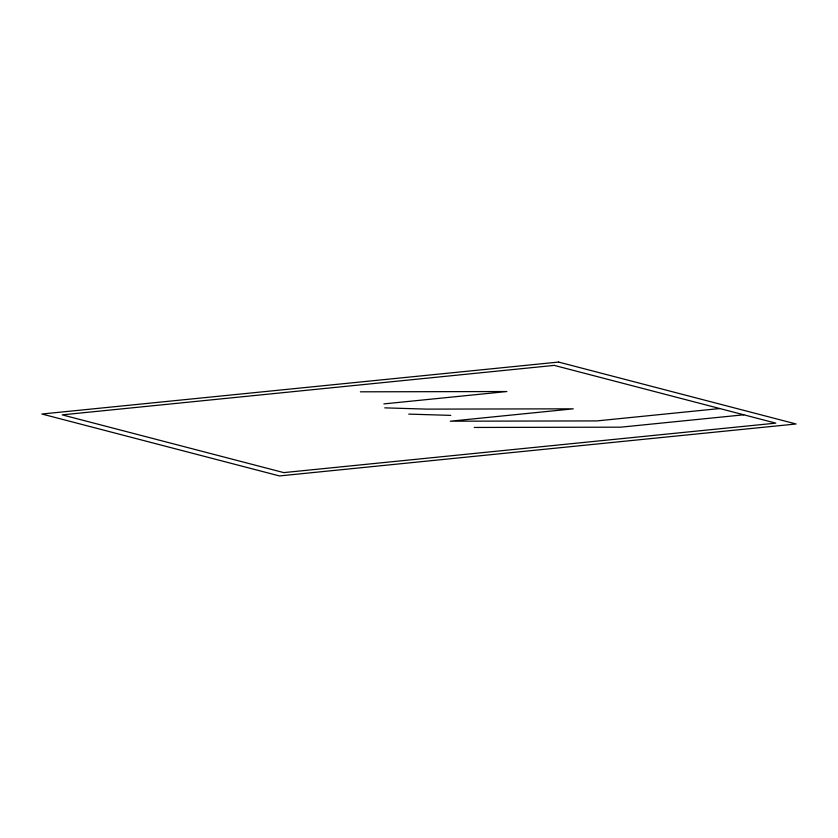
<?xml version="1.0" encoding="UTF-8"?>
<svg xmlns="http://www.w3.org/2000/svg" width="838" height="838" viewBox="0 0 838 838"><rect width="100%" height="100%" fill="white"/><g stroke="black" fill="none" stroke-linecap="round" stroke-linejoin="round"><path stroke-width="1.26" d="M383.888 403.895L506.896 391.535L360.371 391.817M719.811 408.546L596.803 420.917L450.278 421.2L573.286 408.829L426.762 409.122L384.757 407.855M743.809 414.8L620.801 427.171L474.277 427.453M408.755 414.108L450.76 415.376M558.537 362.068L41.9 414.014L279.463 475.932L796.1 423.986L558.537 362.068M554.232 365.389L62.201 414.862L283.768 472.611L775.799 423.138L554.232 365.389"/></g></svg>
